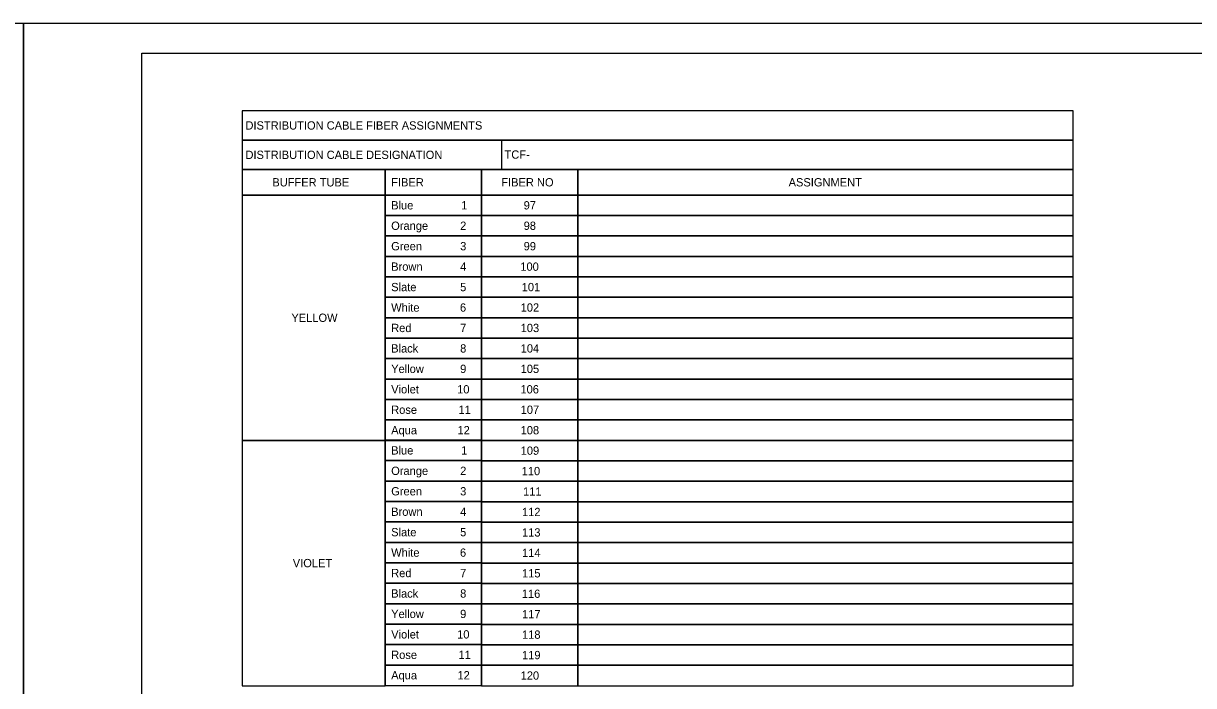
# Model space of a CAD drawing. Extents: x 788194 to 791594, y 1849847 to 1850947.
# Drawn here: x 789894 to 790883, y 1850387 to 1850947 of the extents above; entities that cross this region are included whole.
import ezdxf

# ---------------------------------------------------------------- set-up
doc = ezdxf.new("R2010")
doc.units = 0
for name, color, linetype in [('Sheets_50 Reference Boundary', 7, 'Continuous'), ('Sheets_General Details', 7, 'Continuous'), ('Sheets_Printer Plotting Border', 7, 'Continuous')]:
    doc.layers.add(name, color=color, linetype=linetype)

msp = doc.modelspace()

# ---------------------------------------------------------------- linework, layer by layer
at = {"layer": 'Sheets_50 Reference Boundary'}
msp.add_lwpolyline([(789994.19, 1850921.58), (791569.19, 1850921.58), (791569.19, 1849921.59), (789994.19, 1849921.59)], close=True, dxfattribs=at)
at = {"layer": 'Sheets_General Details'}
for p, q in [((791594.19, 1850946.59), (789894.19, 1850946.59)), ((790298.51, 1850823.41), (790298.51, 1850848.24))]:
    msp.add_line(p, q, dxfattribs=at)
for points in [[(789994.19, 1850921.59), (791569.19, 1850921.59), (791569.19, 1849871.59), (789994.19, 1849871.59)], [(790079.07, 1850848.01), (790781.69, 1850848.01), (790781.69, 1850872.83), (790079.07, 1850872.83)], [(790079.07, 1850823.18), (790781.69, 1850823.18), (790781.69, 1850848.01), (790079.07, 1850848.01)], [(790079.07, 1850801.59), (790200, 1850801.59), (790200, 1850823.18), (790079.07, 1850823.18)], [(790200, 1850801.59), (790281.46, 1850801.59), (790281.46, 1850823.18), (790200, 1850823.18)], [(790281.46, 1850801.59), (790362.92, 1850801.59), (790362.92, 1850823.18), (790281.46, 1850823.18)], [(790362.92, 1850801.59), (790781.69, 1850801.59), (790781.69, 1850823.18), (790362.92, 1850823.18)], [(790079.07, 1850594.35), (790200, 1850594.35), (790200, 1850801.59), (790079.07, 1850801.59)], [(790200, 1850784.32), (790281.46, 1850784.32), (790281.46, 1850801.59), (790200, 1850801.59)], [(790281.46, 1850784.32), (790362.92, 1850784.32), (790362.92, 1850801.59), (790281.46, 1850801.59)], [(790362.92, 1850784.32), (790781.69, 1850784.32), (790781.69, 1850801.59), (790362.92, 1850801.59)], [(790200, 1850767.05), (790281.46, 1850767.05), (790281.46, 1850784.32), (790200, 1850784.32)], [(790281.46, 1850767.05), (790362.92, 1850767.05), (790362.92, 1850784.32), (790281.46, 1850784.32)], [(790362.92, 1850767.05), (790781.69, 1850767.05), (790781.69, 1850784.32), (790362.92, 1850784.32)], [(790200, 1850749.78), (790281.46, 1850749.78), (790281.46, 1850767.05), (790200, 1850767.05)], [(790281.46, 1850749.78), (790362.92, 1850749.78), (790362.92, 1850767.05), (790281.46, 1850767.05)], [(790362.92, 1850749.78), (790781.69, 1850749.78), (790781.69, 1850767.05), (790362.92, 1850767.05)], [(790200, 1850732.51), (790281.46, 1850732.51), (790281.46, 1850749.78), (790200, 1850749.78)], [(790281.46, 1850732.51), (790362.92, 1850732.51), (790362.92, 1850749.78), (790281.46, 1850749.78)], [(790362.92, 1850732.51), (790781.69, 1850732.51), (790781.69, 1850749.78), (790362.92, 1850749.78)], [(790200, 1850715.24), (790281.46, 1850715.24), (790281.46, 1850732.51), (790200, 1850732.51)], [(790281.46, 1850715.24), (790362.92, 1850715.24), (790362.92, 1850732.51), (790281.46, 1850732.51)], [(790362.92, 1850715.24), (790781.69, 1850715.24), (790781.69, 1850732.51), (790362.92, 1850732.51)], [(790200, 1850697.97), (790281.46, 1850697.97), (790281.46, 1850715.24), (790200, 1850715.24)], [(790281.46, 1850697.97), (790362.92, 1850697.97), (790362.92, 1850715.24), (790281.46, 1850715.24)], [(790362.92, 1850697.97), (790781.69, 1850697.97), (790781.69, 1850715.24), (790362.92, 1850715.24)], [(790200, 1850680.7), (790281.46, 1850680.7), (790281.46, 1850697.97), (790200, 1850697.97)], [(790281.46, 1850680.7), (790362.92, 1850680.7), (790362.92, 1850697.97), (790281.46, 1850697.97)], [(790362.92, 1850680.7), (790781.69, 1850680.7), (790781.69, 1850697.97), (790362.92, 1850697.97)], [(790200, 1850663.43), (790281.46, 1850663.43), (790281.46, 1850680.7), (790200, 1850680.7)], [(790281.46, 1850663.43), (790362.92, 1850663.43), (790362.92, 1850680.7), (790281.46, 1850680.7)], [(790362.92, 1850663.43), (790781.69, 1850663.43), (790781.69, 1850680.7), (790362.92, 1850680.7)], [(790200, 1850646.16), (790281.46, 1850646.16), (790281.46, 1850663.43), (790200, 1850663.43)], [(790281.46, 1850646.16), (790362.92, 1850646.16), (790362.92, 1850663.43), (790281.46, 1850663.43)], [(790362.92, 1850646.16), (790781.69, 1850646.16), (790781.69, 1850663.43), (790362.92, 1850663.43)], [(790200, 1850628.89), (790281.46, 1850628.89), (790281.46, 1850646.16), (790200, 1850646.16)], [(790281.46, 1850628.89), (790362.92, 1850628.89), (790362.92, 1850646.16), (790281.46, 1850646.16)], [(790362.92, 1850628.89), (790781.69, 1850628.89), (790781.69, 1850646.16), (790362.92, 1850646.16)], [(790200, 1850611.62), (790281.46, 1850611.62), (790281.46, 1850628.89), (790200, 1850628.89)], [(790281.46, 1850611.62), (790362.92, 1850611.62), (790362.92, 1850628.89), (790281.46, 1850628.89)], [(790362.92, 1850611.62), (790781.69, 1850611.62), (790781.69, 1850628.89), (790362.92, 1850628.89)], [(790200, 1850594.35), (790281.46, 1850594.35), (790281.46, 1850611.62), (790200, 1850611.62)], [(790281.46, 1850594.35), (790362.92, 1850594.35), (790362.92, 1850611.62), (790281.46, 1850611.62)], [(790362.92, 1850594.35), (790781.69, 1850594.35), (790781.69, 1850611.62), (790362.92, 1850611.62)], [(790079.07, 1850387.11), (790200, 1850387.11), (790200, 1850594.35), (790079.07, 1850594.35)], [(790200, 1850577.3), (790281.46, 1850577.3), (790281.46, 1850594.57), (790200, 1850594.57)], [(790281.46, 1850577.08), (790362.92, 1850577.08), (790362.92, 1850594.35), (790281.46, 1850594.35)], [(790362.92, 1850577.08), (790781.69, 1850577.08), (790781.69, 1850594.35), (790362.92, 1850594.35)], [(790200, 1850560.03), (790281.46, 1850560.03), (790281.46, 1850577.3), (790200, 1850577.3)], [(790281.46, 1850559.81), (790362.92, 1850559.81), (790362.92, 1850577.08), (790281.46, 1850577.08)], [(790362.92, 1850559.81), (790781.69, 1850559.81), (790781.69, 1850577.08), (790362.92, 1850577.08)], [(790200, 1850542.76), (790281.46, 1850542.76), (790281.46, 1850560.03), (790200, 1850560.03)], [(790281.46, 1850542.54), (790362.92, 1850542.54), (790362.92, 1850559.81), (790281.46, 1850559.81)], [(790362.92, 1850542.54), (790781.69, 1850542.54), (790781.69, 1850559.81), (790362.92, 1850559.81)], [(790200, 1850525.49), (790281.46, 1850525.49), (790281.46, 1850542.76), (790200, 1850542.76)], [(790281.46, 1850525.27), (790362.92, 1850525.27), (790362.92, 1850542.54), (790281.46, 1850542.54)], [(790362.92, 1850525.27), (790781.69, 1850525.27), (790781.69, 1850542.54), (790362.92, 1850542.54)], [(790200, 1850508.22), (790281.46, 1850508.22), (790281.46, 1850525.49), (790200, 1850525.49)], [(790281.46, 1850508), (790362.92, 1850508), (790362.92, 1850525.27), (790281.46, 1850525.27)], [(790362.92, 1850508), (790781.69, 1850508), (790781.69, 1850525.27), (790362.92, 1850525.27)], [(790200, 1850490.95), (790281.46, 1850490.95), (790281.46, 1850508.22), (790200, 1850508.22)], [(790281.46, 1850490.73), (790362.92, 1850490.73), (790362.92, 1850508), (790281.46, 1850508)], [(790362.92, 1850490.73), (790781.69, 1850490.73), (790781.69, 1850508), (790362.92, 1850508)], [(790200, 1850473.68), (790281.46, 1850473.68), (790281.46, 1850490.95), (790200, 1850490.95)], [(790281.46, 1850473.46), (790362.92, 1850473.46), (790362.92, 1850490.73), (790281.46, 1850490.73)], [(790362.92, 1850473.46), (790781.69, 1850473.46), (790781.69, 1850490.73), (790362.92, 1850490.73)], [(790200, 1850456.41), (790281.46, 1850456.41), (790281.46, 1850473.68), (790200, 1850473.68)], [(790281.46, 1850456.19), (790362.92, 1850456.19), (790362.92, 1850473.46), (790281.46, 1850473.46)], [(790362.92, 1850456.19), (790781.69, 1850456.19), (790781.69, 1850473.46), (790362.92, 1850473.46)], [(790200, 1850439.14), (790281.46, 1850439.14), (790281.46, 1850456.41), (790200, 1850456.41)], [(790281.46, 1850438.92), (790362.92, 1850438.92), (790362.92, 1850456.19), (790281.46, 1850456.19)], [(790362.92, 1850438.92), (790781.69, 1850438.92), (790781.69, 1850456.19), (790362.92, 1850456.19)], [(790200, 1850421.87), (790281.46, 1850421.87), (790281.46, 1850439.14), (790200, 1850439.14)], [(790281.46, 1850421.65), (790362.92, 1850421.65), (790362.92, 1850438.92), (790281.46, 1850438.92)], [(790362.92, 1850421.65), (790781.69, 1850421.65), (790781.69, 1850438.92), (790362.92, 1850438.92)], [(790200, 1850404.6), (790281.46, 1850404.6), (790281.46, 1850421.87), (790200, 1850421.87)], [(790281.46, 1850404.38), (790362.92, 1850404.38), (790362.92, 1850421.65), (790281.46, 1850421.65)], [(790362.92, 1850404.38), (790781.69, 1850404.38), (790781.69, 1850421.65), (790362.92, 1850421.65)], [(790200, 1850387.32), (790281.46, 1850387.32), (790281.46, 1850404.6), (790200, 1850404.6)], [(790281.46, 1850387.11), (790362.92, 1850387.11), (790362.92, 1850404.38), (790281.46, 1850404.38)], [(790362.92, 1850387.11), (790781.69, 1850387.11), (790781.69, 1850404.38), (790362.92, 1850404.38)]]:
    msp.add_lwpolyline(points, close=True, dxfattribs=at)
at = {"layer": 'Sheets_Printer Plotting Border'}
for points in [[(788194.19, 1849846.59), (789894.19, 1849846.59), (789894.19, 1850946.59), (788194.19, 1850946.59)], [(789894.19, 1849846.59), (791594.19, 1849846.59), (791594.19, 1850946.59), (789894.19, 1850946.59)]]:
    msp.add_lwpolyline(points, close=True, dxfattribs=at)

# ---------------------------------------------------------------- texts
at = {"layer": 'Sheets_General Details'}
for s, p in [('DISTRIBUTION CABLE FIBER ASSIGNMENTS', (790081.9, 1850856.92)), ('DISTRIBUTION CABLE DESIGNATION', (790081.9, 1850832.09)), (' TCF-', (790298.29, 1850832.32)), ('BUFFER TUBE', (790104.62, 1850808.89)), ('FIBER', (790205.09, 1850808.89)), ('FIBER NO', (790298.16, 1850808.89)), ('ASSIGNMENT', (790541.05, 1850808.89)), ('Blue', (790205.09, 1850789.46)), ('1', (790264.26, 1850789.46)), ('97', (790317.06, 1850789.46)), ('Orange', (790205.09, 1850772.19)), ('2', (790263.38, 1850772.19)), ('98', (790317.06, 1850772.19)), ('Green', (790205.09, 1850754.92)), ('3', (790263.38, 1850754.92)), ('99', (790317.06, 1850754.92)), ('Brown', (790205.09, 1850737.65)), ('4', (790263.38, 1850737.65)), ('100', (790314.25, 1850737.65)), ('Slate', (790205.09, 1850720.38)), ('5', (790263.38, 1850720.38)), ('101', (790315.41, 1850720.38)), ('White', (790205.09, 1850703.11)), ('6', (790263.22, 1850703.11)), ('102', (790314.53, 1850703.11)), ('YELLOW', (790120.74, 1850694.47)), ('Red', (790205.09, 1850685.84)), ('7', (790263.38, 1850685.84)), ('103', (790314.53, 1850685.84)), ('Black', (790205.09, 1850668.57)), ('8', (790263.38, 1850668.57)), ('104', (790314.53, 1850668.57)), ('Yellow', (790205.09, 1850651.3)), ('9', (790263.38, 1850651.3)), ('105', (790314.53, 1850651.3)), ('Violet', (790205.09, 1850634.03)), ('10', (790260.85, 1850634.03)), ('106', (790314.36, 1850634.03)), ('Rose', (790205.09, 1850616.76)), ('11', (790262, 1850616.76)), ('107', (790314.53, 1850616.76)), ('Aqua', (790205.09, 1850599.48)), ('12', (790261.12, 1850599.48)), ('108', (790314.53, 1850599.48)), ('Blue', (790205.09, 1850582.43)), ('1', (790264.26, 1850582.43)), ('109', (790314.53, 1850582.21)), ('Orange', (790205.09, 1850565.16)), ('2', (790263.38, 1850565.16)), ('110', (790315.41, 1850564.94)), ('Green', (790205.09, 1850547.89)), ('3', (790263.38, 1850547.89)), ('111', (790316.57, 1850547.67)), ('Brown', (790205.09, 1850530.62)), ('4', (790263.38, 1850530.62)), ('112', (790315.69, 1850530.4)), ('Slate', (790205.09, 1850513.35)), ('5', (790263.38, 1850513.35)), ('113', (790315.69, 1850513.13)), ('White', (790205.09, 1850496.08)), ('6', (790263.22, 1850496.08)), ('114', (790315.69, 1850495.86)), ('VIOLET', (790121.9, 1850487.23)), ('Red', (790205.09, 1850478.81)), ('7', (790263.38, 1850478.81)), ('115', (790315.69, 1850478.59)), ('Black', (790205.09, 1850461.54)), ('8', (790263.38, 1850461.54)), ('116', (790315.52, 1850461.32)), ('Yellow', (790205.09, 1850444.27)), ('9', (790263.38, 1850444.27)), ('117', (790315.69, 1850444.05)), ('Violet', (790205.09, 1850427)), ('10', (790260.85, 1850427)), ('118', (790315.69, 1850426.78)), ('Rose', (790205.09, 1850409.73)), ('11', (790262, 1850409.73)), ('119', (790315.69, 1850409.51)), ('Aqua', (790205.09, 1850392.46)), ('12', (790261.12, 1850392.46)), ('120', (790314.53, 1850392.24))]:
    msp.add_text(s, height=7, dxfattribs=at).set_placement(p)

doc.saveas('drawing.dxf')
